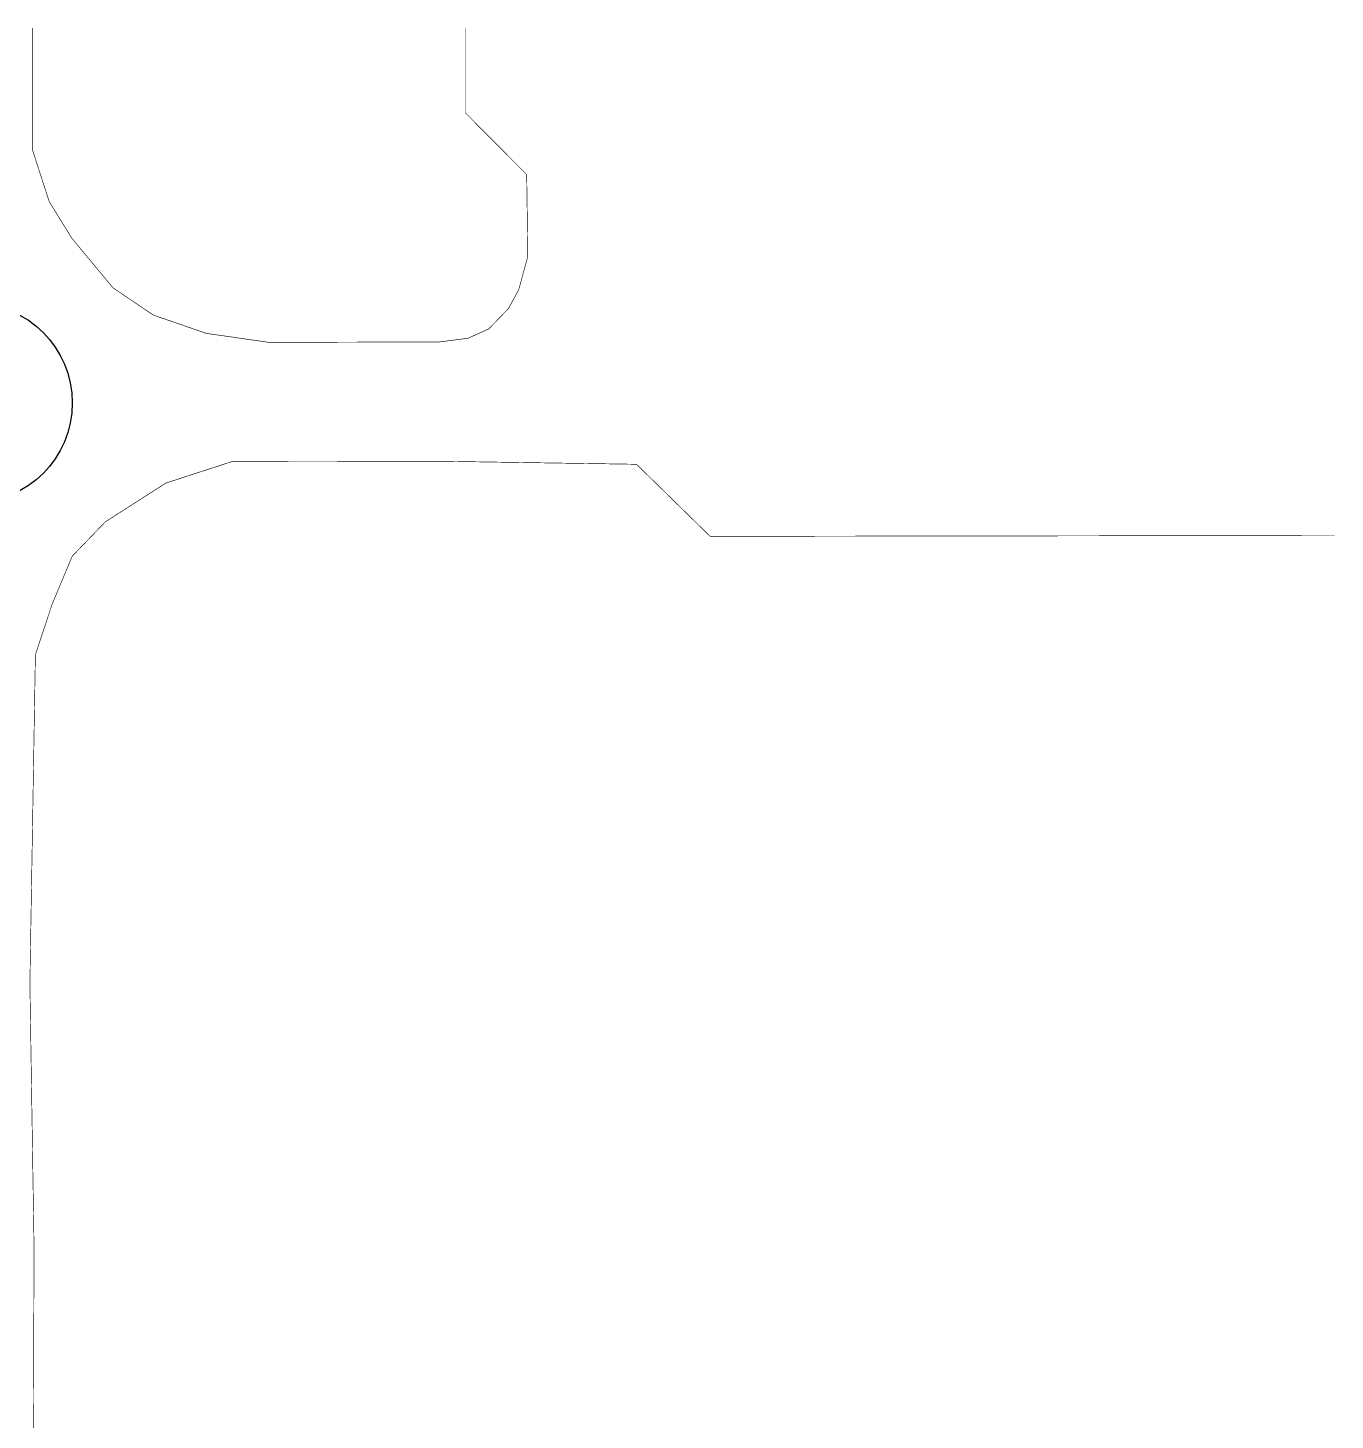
# Model space of a CAD drawing. Header units: millimetres. Extents: x 2128 to 2646, y 1972 to 2207.
# Drawn here: x 2538.5 to 2645.6, y 2093.3 to 2207.3 of the extents above; entities that cross this region are included whole.
import ezdxf

# ---------------------------------------------------------------- set-up
doc = ezdxf.new("R2010")
doc.units = ezdxf.units.MM
doc.layers.add('via', color=1, linetype='Continuous')

msp = doc.modelspace()

# ---------------------------------------------------------------- linework, layer by layer
at = {"layer": 'via', "const_width": 0.05}
for points in [[(2538.92, 2207.29), (2538.91, 2197.3), (2540.27, 2193.09), (2542.13, 2190.08), (2545.49, 2186.03), (2548.79, 2183.8), (2553.13, 2182.3), (2558.26, 2181.56), (2572.27, 2181.6)], [(2572.27, 2181.6), (2574.57, 2181.9), (2576.26, 2182.66), (2577.87, 2184.32), (2578.72, 2185.88), (2579.46, 2188.6), (2579.37, 2195.3), (2574.33, 2200.37), (2574.33, 2207.29)], [(2540.71, 2181.25), (2540.71, 2181.25)], [(2538.7, 1972.19), (2538.72, 2023.53), (2539.03, 2107.41), (2538.69, 2129.07), (2539.14, 2155.98), (2540.51, 2160.12), (2542.16, 2164.06), (2544.86, 2166.86), (2549.82, 2170.04), (2555.24, 2171.8), (2572.75, 2171.82)], [(2645.54, 2165.75), (2594.39, 2165.68), (2588.36, 2171.58), (2572.75, 2171.82)]]:
    msp.add_lwpolyline(points, dxfattribs=at)
at = {"layer": 'via'}
msp.add_circle((2534, 2176.6), 8.16, dxfattribs=at)

doc.saveas('drawing.dxf')
